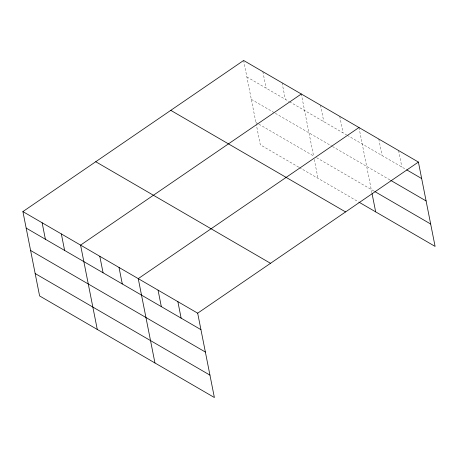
<?xml version="1.0" encoding="UTF-8"?>
<svg xmlns="http://www.w3.org/2000/svg" width="458" height="458" viewBox="0 0 458 458"><rect width="100%" height="100%" fill="white"/><g stroke="black" fill="none" stroke-linecap="round" stroke-linejoin="round"><path stroke-width="0.34" stroke-dasharray="2.29 1.72" d="M246.885 76.961L288.941 101.407M289.542 101.756L346.62 134.933M347.221 135.282L406.057 169.477M251.322 99.357L274.748 112.977M275.35 113.326L331.827 146.148M332.428 146.497L390.084 180.011M255.89 122.429L258.289 123.826M258.89 124.175L313.564 155.955L301.295 94.004M316.57 157.701L374.243 191.221M298.771 167.176L260.321 144.825L256.303 124.53M299.372 167.525L358.253 201.743M398.592 150.55L401.855 167.033M378.783 139.037L382.046 155.52M358.975 127.524L371.936 192.973M339.75 116.349L343.013 132.837M320.526 105.174L323.789 121.662M314.257 159.453L318.001 178.345M282.071 82.829L285.334 99.312M262.846 71.654L266.109 88.136M243.622 60.479L256.165 123.832"/><path stroke-width="0.69" d="M22.9 211.59L197.679 313.175L214.378 397.521L39.6 295.937L22.9 211.59L243.622 60.479L418.4 162.063L435.1 246.41L358.854 202.093M301.295 94.004L80.579 245.116L97.279 329.457M358.975 127.524L138.253 278.636L154.953 362.982M197.679 313.175L418.4 162.063M406.658 169.826L421.663 178.546M390.685 180.36L426.095 200.942M374.844 191.57L430.663 224.014M170.782 110.349L345.561 211.928M95.739 161.726L270.518 263.31M26.163 228.078L200.942 329.657M30.6 250.469L205.379 352.053M35.169 273.541L209.947 375.125M372.073 193.677L375.675 211.871M177.87 301.662L181.133 318.144M158.062 290.149L161.325 306.637M119.028 267.461L122.292 283.949M99.804 256.291L103.067 272.773M61.349 233.941L64.612 250.423M42.125 222.765L45.388 239.248"/></g></svg>
